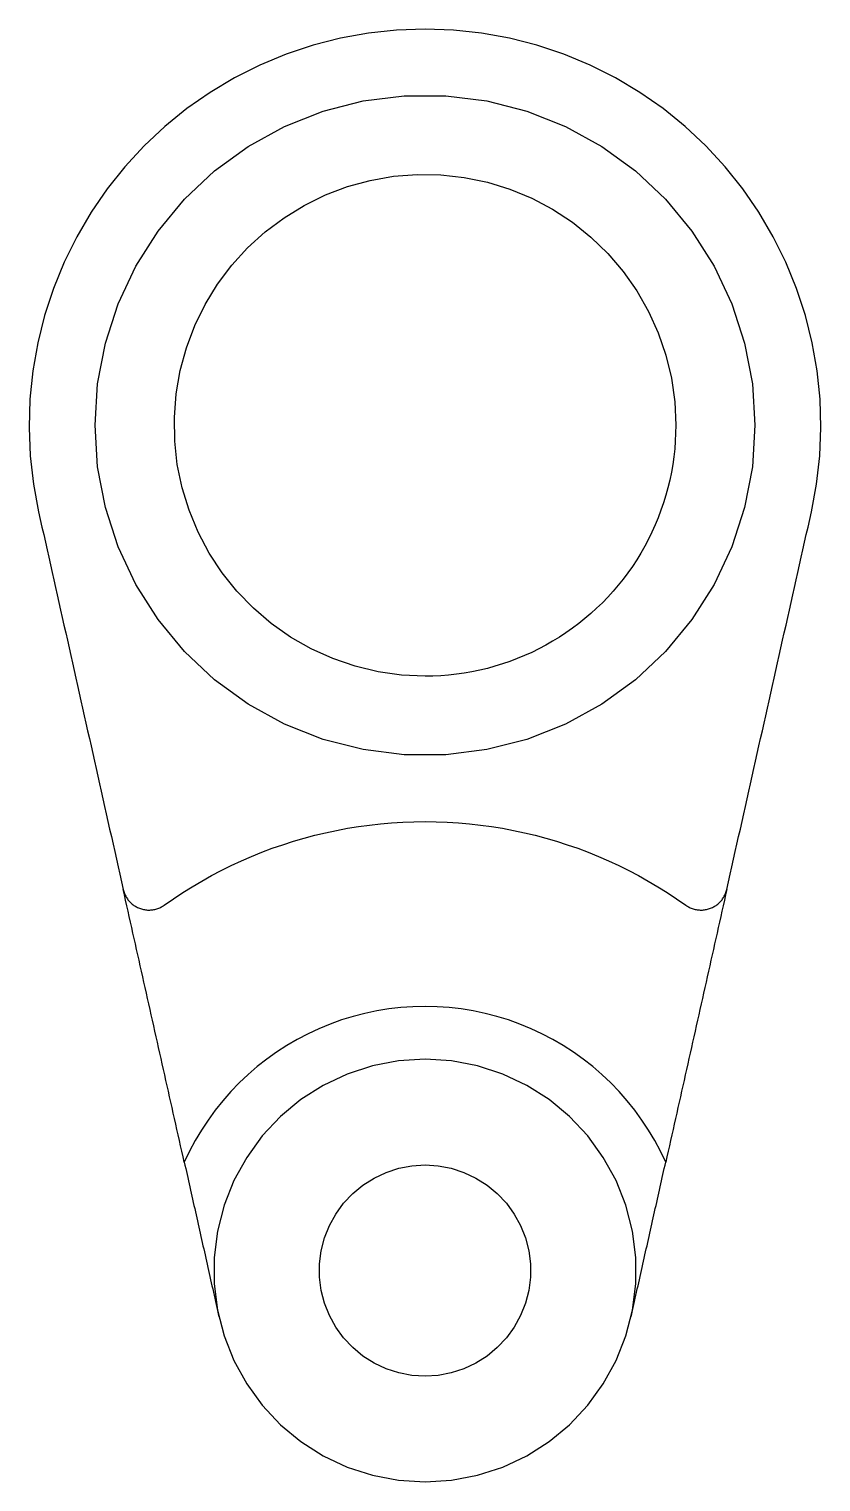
# Model space of a CAD drawing. Header units: metres. Extents: x -15 to 15, y -8 to 47.
import ezdxf

# ---------------------------------------------------------------- set-up
doc = ezdxf.new("R2010")
doc.units = ezdxf.units.M

msp = doc.modelspace()

# ---------------------------------------------------------------- linework, layer by layer
for points in [[(14.637, 28.719), (14.834, 29.775), (14.955, 30.843), (15, 31.916), (14.967, 32.99), (14.858, 34.059), (14.672, 35.118), (14.412, 36.16), (14.077, 37.181), (13.67, 38.176), (13.192, 39.139), (12.647, 40.065), (12.038, 40.95), (11.366, 41.788), (10.636, 42.577), (9.852, 43.311), (9.017, 43.988), (8.135, 44.602), (7.212, 45.152), (6.252, 45.635), (5.26, 46.048), (4.241, 46.388), (3.2, 46.655), (2.142, 46.846), (1.074, 46.962), (0, 47), (-1.074, 46.962), (-2.142, 46.846), (-3.2, 46.655), (-4.241, 46.388), (-5.26, 46.048), (-6.252, 45.635), (-7.212, 45.152), (-8.135, 44.602), (-9.017, 43.988), (-9.852, 43.311), (-10.636, 42.577), (-11.366, 41.788), (-12.038, 40.95), (-12.647, 40.065), (-13.192, 39.139), (-13.67, 38.176), (-14.077, 37.181), (-14.412, 36.16), (-14.672, 35.118), (-14.858, 34.059), (-14.967, 32.99), (-15, 31.916), (-14.955, 30.843), (-14.834, 29.775), (-14.637, 28.719)], [(12.5, 32), (12.401, 30.433), (12.107, 28.891), (11.622, 27.398), (10.954, 25.978), (10.113, 24.653), (9.112, 23.443), (7.968, 22.369), (6.698, 21.446), (5.322, 20.69), (3.863, 20.112), (2.342, 19.721), (0.785, 19.525), (-0.785, 19.525), (-2.342, 19.721), (-3.863, 20.112), (-5.322, 20.69), (-6.698, 21.446), (-7.968, 22.369), (-9.112, 23.443), (-10.113, 24.653), (-10.954, 25.978), (-11.622, 27.398), (-12.107, 28.891), (-12.401, 30.433), (-12.5, 32), (-12.401, 33.567), (-12.107, 35.109), (-11.622, 36.602), (-10.954, 38.022), (-10.113, 39.347), (-9.112, 40.557), (-7.968, 41.631), (-6.698, 42.554), (-5.322, 43.31), (-3.863, 43.888), (-2.342, 44.279), (-0.785, 44.475), (0.785, 44.475), (2.342, 44.279), (3.863, 43.888), (5.322, 43.31), (6.698, 42.554), (7.968, 41.631), (9.112, 40.557), (10.113, 39.347), (10.954, 38.022), (11.622, 36.602), (12.107, 35.109), (12.401, 33.567), (12.5, 32)], [(0, 22.5), (-0.894, 22.542), (-1.78, 22.668), (-2.65, 22.877), (-3.497, 23.167), (-4.313, 23.535), (-5.09, 23.979), (-5.823, 24.494), (-6.503, 25.075), (-7.126, 25.718), (-7.686, 26.416), (-8.177, 27.164), (-8.596, 27.955), (-8.938, 28.782), (-9.202, 29.637), (-9.383, 30.514), (-9.481, 31.403), (-9.495, 32.298), (-9.425, 33.191), (-9.271, 34.072), (-9.035, 34.936), (-8.719, 35.773), (-8.325, 36.577), (-7.857, 37.34), (-7.32, 38.056), (-6.718, 38.718), (-6.056, 39.32), (-5.34, 39.857), (-4.577, 40.325), (-3.773, 40.719), (-2.936, 41.035), (-2.072, 41.271), (-1.191, 41.425), (-0.298, 41.495), (0.597, 41.481), (1.486, 41.383), (2.363, 41.202), (3.218, 40.938), (4.045, 40.596), (4.836, 40.177), (5.584, 39.686), (6.282, 39.126), (6.925, 38.503), (7.506, 37.823), (8.021, 37.09), (8.465, 36.313), (8.833, 35.497), (9.123, 34.65), (9.332, 33.78), (9.458, 32.894), (9.5, 32)], [(9.5, 32), (9.495, 31.702), (9.481, 31.403), (9.458, 31.106), (9.425, 30.809), (9.383, 30.514), (9.332, 30.22), (9.271, 29.928), (9.202, 29.637), (9.123, 29.35), (9.035, 29.064), (8.938, 28.782), (8.833, 28.503), (8.719, 28.227), (8.596, 27.955), (8.465, 27.687), (8.325, 27.423), (8.177, 27.164), (8.021, 26.91), (7.857, 26.66), (7.686, 26.416), (7.506, 26.177), (7.32, 25.944), (7.126, 25.718), (6.925, 25.497), (6.718, 25.282), (6.503, 25.075), (6.282, 24.874), (6.056, 24.68), (5.823, 24.494), (5.584, 24.314), (5.34, 24.143), (5.09, 23.979), (4.836, 23.823), (4.577, 23.675), (4.313, 23.535), (4.045, 23.404), (3.773, 23.281), (3.497, 23.167), (3.218, 23.062), (2.936, 22.965), (2.65, 22.877), (2.363, 22.798), (2.072, 22.729), (1.78, 22.668), (1.486, 22.617), (1.191, 22.575), (0.894, 22.542), (0.597, 22.519), (0.298, 22.505), (0, 22.5)], [(-14.637, 28.719), (-14.573, 28.433), (-14.509, 28.147), (-14.445, 27.862), (-14.38, 27.576), (-14.316, 27.29), (-14.252, 27.004), (-14.188, 26.719), (-14.124, 26.433), (-14.06, 26.147), (-13.996, 25.861), (-13.932, 25.576), (-13.868, 25.29), (-13.804, 25.004), (-13.74, 24.718), (-13.676, 24.433), (-13.612, 24.147), (-13.548, 23.861), (-13.484, 23.575), (-13.42, 23.29), (-13.356, 23.004), (-13.291, 22.718), (-13.227, 22.432), (-13.163, 22.147), (-13.099, 21.861), (-13.035, 21.575), (-12.971, 21.289), (-12.907, 21.004), (-12.843, 20.718), (-12.779, 20.432), (-12.715, 20.146), (-12.651, 19.861), (-12.587, 19.575), (-12.523, 19.289), (-12.459, 19.003), (-12.395, 18.718), (-12.331, 18.432), (-12.267, 18.146), (-12.203, 17.86), (-12.138, 17.575), (-12.074, 17.289), (-12.01, 17.003), (-11.946, 16.717), (-11.882, 16.432), (-11.818, 16.146), (-11.754, 15.86), (-11.69, 15.574), (-11.626, 15.289), (-11.562, 15.003), (-11.498, 14.717), (-11.434, 14.431)], [(11.434, 14.431), (11.498, 14.717), (11.562, 15.003), (11.626, 15.289), (11.69, 15.574), (11.754, 15.86), (11.818, 16.146), (11.882, 16.432), (11.946, 16.717), (12.01, 17.003), (12.074, 17.289), (12.138, 17.575), (12.203, 17.86), (12.267, 18.146), (12.331, 18.432), (12.395, 18.718), (12.459, 19.003), (12.523, 19.289), (12.587, 19.575), (12.651, 19.861), (12.715, 20.146), (12.779, 20.432), (12.843, 20.718), (12.907, 21.004), (12.971, 21.289), (13.035, 21.575), (13.099, 21.861), (13.163, 22.147), (13.227, 22.432), (13.291, 22.718), (13.356, 23.004), (13.42, 23.29), (13.484, 23.575), (13.548, 23.861), (13.612, 24.147), (13.676, 24.433), (13.74, 24.718), (13.804, 25.004), (13.868, 25.29), (13.932, 25.576), (13.996, 25.861), (14.06, 26.147), (14.124, 26.433), (14.188, 26.719), (14.252, 27.004), (14.316, 27.29), (14.38, 27.576), (14.445, 27.862), (14.509, 28.147), (14.573, 28.433), (14.637, 28.719)], [(-9.877, 13.836), (-9.531, 14.077), (-9.179, 14.309), (-8.821, 14.532), (-8.458, 14.746), (-8.09, 14.952), (-7.717, 15.148), (-7.339, 15.334), (-6.956, 15.512), (-6.57, 15.679), (-6.179, 15.837), (-5.784, 15.986), (-5.386, 16.124), (-4.985, 16.253), (-4.58, 16.371), (-4.173, 16.48), (-3.763, 16.578), (-3.35, 16.667), (-2.936, 16.745), (-2.52, 16.812), (-2.102, 16.869), (-1.684, 16.916), (-1.264, 16.953), (-0.843, 16.979), (-0.422, 16.995), (0, 17), (0.422, 16.995), (0.843, 16.979), (1.264, 16.953), (1.684, 16.916), (2.102, 16.869), (2.52, 16.812), (2.936, 16.745), (3.35, 16.667), (3.763, 16.578), (4.173, 16.48), (4.58, 16.371), (4.985, 16.253), (5.386, 16.124), (5.784, 15.986), (6.179, 15.837), (6.57, 15.679), (6.956, 15.512), (7.339, 15.334), (7.717, 15.148), (8.09, 14.952), (8.458, 14.746), (8.821, 14.532), (9.179, 14.309), (9.531, 14.077), (9.877, 13.836)], [(-9.119, 4.105), (-9.165, 4.311), (-9.211, 4.518), (-9.258, 4.724), (-9.304, 4.931), (-9.35, 5.137), (-9.397, 5.344), (-9.443, 5.55), (-9.489, 5.757), (-9.535, 5.964), (-9.582, 6.17), (-9.628, 6.377), (-9.674, 6.583), (-9.721, 6.79), (-9.767, 6.996), (-9.813, 7.203), (-9.86, 7.409), (-9.906, 7.616), (-9.952, 7.822), (-9.998, 8.029), (-10.045, 8.235), (-10.091, 8.442), (-10.137, 8.648), (-10.184, 8.855), (-10.23, 9.062), (-10.276, 9.268), (-10.323, 9.475), (-10.369, 9.681), (-10.415, 9.888), (-10.461, 10.094), (-10.508, 10.301), (-10.554, 10.507), (-10.6, 10.714), (-10.647, 10.92), (-10.693, 11.127), (-10.739, 11.333), (-10.786, 11.54), (-10.832, 11.747), (-10.878, 11.953), (-10.924, 12.16), (-10.971, 12.366), (-11.017, 12.573), (-11.063, 12.779), (-11.11, 12.986), (-11.156, 13.192), (-11.202, 13.399), (-11.249, 13.605), (-11.295, 13.812), (-11.341, 14.018), (-11.388, 14.225), (-11.434, 14.431)], [(-11.434, 14.431), (-11.424, 14.393), (-11.414, 14.355), (-11.401, 14.318), (-11.387, 14.281), (-11.372, 14.245), (-11.355, 14.209), (-11.337, 14.174), (-11.318, 14.14), (-11.297, 14.106), (-11.275, 14.074), (-11.252, 14.042), (-11.227, 14.011), (-11.201, 13.981), (-11.174, 13.953), (-11.146, 13.925), (-11.117, 13.898), (-11.087, 13.873), (-11.056, 13.849), (-11.024, 13.826), (-10.991, 13.804), (-10.957, 13.784), (-10.923, 13.765), (-10.888, 13.747), (-10.852, 13.731), (-10.815, 13.716), (-10.778, 13.703), (-10.74, 13.691), (-10.702, 13.681), (-10.664, 13.672), (-10.625, 13.664), (-10.586, 13.659), (-10.547, 13.654), (-10.508, 13.651), (-10.469, 13.65), (-10.429, 13.651), (-10.39, 13.653), (-10.351, 13.656), (-10.311, 13.661), (-10.273, 13.668), (-10.234, 13.676), (-10.196, 13.685), (-10.158, 13.696), (-10.121, 13.709), (-10.084, 13.723), (-10.048, 13.738), (-10.012, 13.755), (-9.977, 13.774), (-9.943, 13.793), (-9.91, 13.814), (-9.877, 13.836)], [(11.434, 14.431), (11.388, 14.225), (11.341, 14.018), (11.295, 13.812), (11.249, 13.605), (11.202, 13.399), (11.156, 13.192), (11.11, 12.986), (11.063, 12.779), (11.017, 12.573), (10.971, 12.366), (10.924, 12.16), (10.878, 11.953), (10.832, 11.747), (10.786, 11.54), (10.739, 11.333), (10.693, 11.127), (10.647, 10.92), (10.6, 10.714), (10.554, 10.507), (10.508, 10.301), (10.461, 10.094), (10.415, 9.888), (10.369, 9.681), (10.323, 9.475), (10.276, 9.268), (10.23, 9.062), (10.184, 8.855), (10.137, 8.648), (10.091, 8.442), (10.045, 8.235), (9.998, 8.029), (9.952, 7.822), (9.906, 7.616), (9.86, 7.409), (9.813, 7.203), (9.767, 6.996), (9.721, 6.79), (9.674, 6.583), (9.628, 6.377), (9.582, 6.17), (9.535, 5.964), (9.489, 5.757), (9.443, 5.55), (9.397, 5.344), (9.35, 5.137), (9.304, 4.931), (9.258, 4.724), (9.211, 4.518), (9.165, 4.311), (9.119, 4.105)], [(9.877, 13.836), (9.91, 13.814), (9.943, 13.793), (9.977, 13.774), (10.012, 13.755), (10.048, 13.738), (10.084, 13.723), (10.121, 13.709), (10.158, 13.696), (10.196, 13.685), (10.234, 13.676), (10.273, 13.668), (10.311, 13.661), (10.351, 13.656), (10.39, 13.653), (10.429, 13.651), (10.469, 13.65), (10.508, 13.651), (10.547, 13.654), (10.586, 13.659), (10.625, 13.664), (10.664, 13.672), (10.702, 13.681), (10.74, 13.691), (10.778, 13.703), (10.815, 13.716), (10.852, 13.731), (10.888, 13.747), (10.923, 13.765), (10.957, 13.784), (10.991, 13.804), (11.024, 13.826), (11.056, 13.849), (11.087, 13.873), (11.117, 13.898), (11.146, 13.925), (11.174, 13.953), (11.201, 13.981), (11.227, 14.011), (11.252, 14.042), (11.275, 14.074), (11.297, 14.106), (11.318, 14.14), (11.337, 14.174), (11.355, 14.209), (11.372, 14.245), (11.387, 14.281), (11.401, 14.318), (11.414, 14.355), (11.424, 14.393), (11.434, 14.431)], [(9.119, 4.105), (8.921, 4.519), (8.704, 4.924), (8.469, 5.318), (8.216, 5.701), (7.945, 6.072), (7.658, 6.43), (7.355, 6.775), (7.037, 7.105), (6.703, 7.421), (6.355, 7.721), (5.994, 8.004), (5.621, 8.271), (5.235, 8.52), (4.838, 8.752), (4.432, 8.964), (4.016, 9.158), (3.591, 9.333), (3.159, 9.488), (2.72, 9.623), (2.276, 9.738), (1.826, 9.832), (1.373, 9.905), (0.917, 9.958), (0.459, 9.989), (0, 10), (-0.459, 9.989), (-0.917, 9.958), (-1.373, 9.905), (-1.826, 9.832), (-2.276, 9.738), (-2.72, 9.623), (-3.159, 9.488), (-3.591, 9.333), (-4.016, 9.158), (-4.432, 8.964), (-4.838, 8.752), (-5.235, 8.52), (-5.621, 8.271), (-5.994, 8.004), (-6.355, 7.721), (-6.703, 7.421), (-7.037, 7.105), (-7.355, 6.775), (-7.658, 6.43), (-7.945, 6.072), (-8.216, 5.701), (-8.469, 5.318), (-8.704, 4.924), (-8.921, 4.519), (-9.119, 4.105)], [(0, -8), (1.003, -7.937), (1.99, -7.749), (2.945, -7.438), (3.854, -7.01), (4.702, -6.472), (5.476, -5.832), (6.164, -5.099), (6.755, -4.287), (7.239, -3.406), (7.608, -2.472), (7.858, -1.499), (7.984, -0.502), (7.984, 0.502), (7.858, 1.499), (7.608, 2.472), (7.239, 3.406), (6.755, 4.287), (6.164, 5.099), (5.476, 5.832), (4.702, 6.472), (3.854, 7.01), (2.945, 7.438), (1.99, 7.749), (1.003, 7.937), (0, 8), (-1.003, 7.937), (-1.99, 7.749), (-2.945, 7.438), (-3.854, 7.01), (-4.702, 6.472), (-5.476, 5.832), (-6.164, 5.099), (-6.755, 4.287), (-7.239, 3.406), (-7.608, 2.472), (-7.858, 1.499), (-7.984, 0.502), (-7.984, -0.502), (-7.858, -1.499), (-7.608, -2.472), (-7.239, -3.406), (-6.755, -4.287), (-6.164, -5.099), (-5.476, -5.832), (-4.702, -6.472), (-3.854, -7.01), (-2.945, -7.438), (-1.99, -7.749), (-1.003, -7.937), (0, -8)], [(-9.119, 4.105), (-9.092, 3.988), (-9.066, 3.87), (-9.04, 3.753), (-9.014, 3.636), (-8.987, 3.519), (-8.961, 3.402), (-8.935, 3.285), (-8.909, 3.168), (-8.882, 3.051), (-8.856, 2.934), (-8.83, 2.817), (-8.804, 2.7), (-8.777, 2.582), (-8.751, 2.465), (-8.725, 2.348), (-8.699, 2.231), (-8.672, 2.114), (-8.646, 1.997), (-8.62, 1.88), (-8.594, 1.763), (-8.567, 1.646), (-8.541, 1.529), (-8.515, 1.412), (-8.489, 1.294), (-8.462, 1.177), (-8.436, 1.06), (-8.41, 0.943), (-8.384, 0.826), (-8.357, 0.709), (-8.331, 0.592), (-8.305, 0.475), (-8.279, 0.358), (-8.252, 0.241), (-8.226, 0.123), (-8.2, 0.006), (-8.174, -0.111), (-8.147, -0.228), (-8.121, -0.345), (-8.095, -0.462), (-8.069, -0.579), (-8.042, -0.696), (-8.016, -0.813), (-7.99, -0.93), (-7.964, -1.047), (-7.937, -1.165), (-7.911, -1.282), (-7.885, -1.399), (-7.859, -1.516), (-7.832, -1.633), (-7.806, -1.75)], [(0, -4), (-0.501, -3.968), (-0.995, -3.874), (-1.472, -3.719), (-1.927, -3.505), (-2.351, -3.236), (-2.738, -2.916), (-3.082, -2.55), (-3.377, -2.143), (-3.619, -1.703), (-3.804, -1.236), (-3.929, -0.75), (-3.992, -0.251), (-3.992, 0.251), (-3.929, 0.75), (-3.804, 1.236), (-3.619, 1.703), (-3.377, 2.143), (-3.082, 2.55), (-2.738, 2.916), (-2.351, 3.236), (-1.927, 3.505), (-1.472, 3.719), (-0.995, 3.874), (-0.501, 3.968), (0, 4), (0.501, 3.968), (0.995, 3.874), (1.472, 3.719), (1.927, 3.505), (2.351, 3.236), (2.738, 2.916), (3.082, 2.55), (3.377, 2.143), (3.619, 1.703), (3.804, 1.236), (3.929, 0.75), (3.992, 0.251), (3.992, -0.251), (3.929, -0.75), (3.804, -1.236), (3.619, -1.703), (3.377, -2.143), (3.082, -2.55), (2.738, -2.916), (2.351, -3.236), (1.927, -3.505), (1.472, -3.719), (0.995, -3.874), (0.501, -3.968), (0, -4)], [(7.806, -1.75), (7.832, -1.633), (7.859, -1.516), (7.885, -1.399), (7.911, -1.282), (7.937, -1.165), (7.964, -1.047), (7.99, -0.93), (8.016, -0.813), (8.042, -0.696), (8.069, -0.579), (8.095, -0.462), (8.121, -0.345), (8.147, -0.228), (8.174, -0.111), (8.2, 0.006), (8.226, 0.123), (8.252, 0.241), (8.279, 0.358), (8.305, 0.475), (8.331, 0.592), (8.357, 0.709), (8.384, 0.826), (8.41, 0.943), (8.436, 1.06), (8.462, 1.177), (8.489, 1.294), (8.515, 1.412), (8.541, 1.529), (8.567, 1.646), (8.594, 1.763), (8.62, 1.88), (8.646, 1.997), (8.672, 2.114), (8.699, 2.231), (8.725, 2.348), (8.751, 2.465), (8.777, 2.582), (8.804, 2.7), (8.83, 2.817), (8.856, 2.934), (8.882, 3.051), (8.909, 3.168), (8.935, 3.285), (8.961, 3.402), (8.987, 3.519), (9.014, 3.636), (9.04, 3.753), (9.066, 3.87), (9.092, 3.988), (9.119, 4.105)]]:
    msp.add_lwpolyline(points)

doc.saveas('drawing.dxf')
